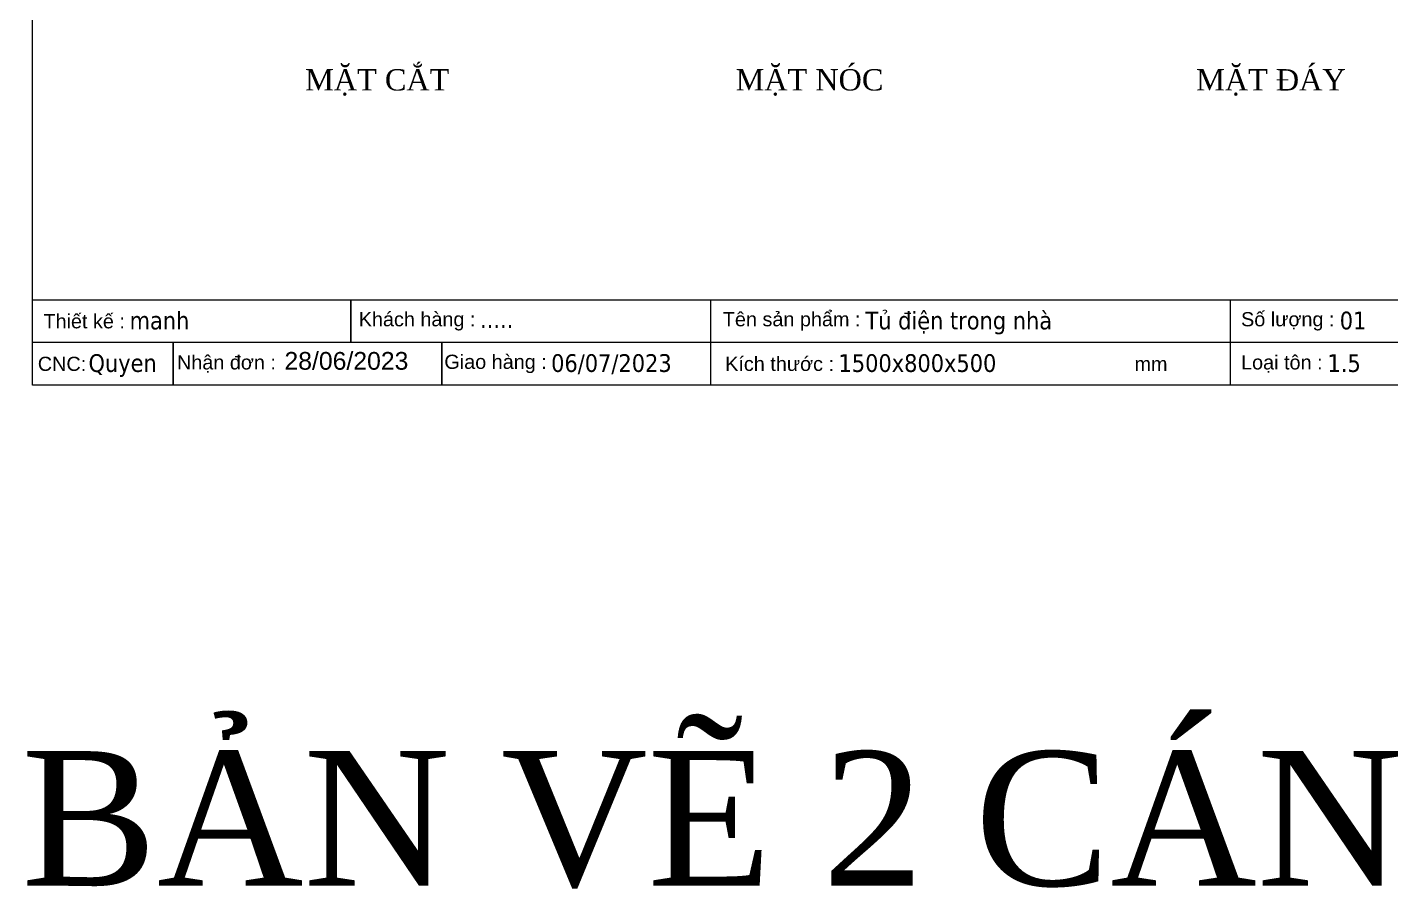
# Model space of a CAD drawing. Header units: inches. Extents: x 21 to 136330, y 8 to 58290.
# Drawn here: x 92366 to 96423, y 20043 to 22605 of the extents above; entities that cross this region are included whole.
import ezdxf
from ezdxf.enums import TextEntityAlignment as Align

# ---------------------------------------------------------------- set-up
doc = ezdxf.new("R2010")
doc.units = ezdxf.units.IN
doc.header["$MEASUREMENT"] = 0
doc.layers.add('0 KHUNG KT01', color=7, linetype='Continuous')
doc.layers.add('1-EMC-ACESS', color=4, linetype='Continuous')
doc.layers.add('0 TĂNG CỨNG', color=7, linetype='Continuous', lineweight=15)
doc.styles.add('ARIAL', font='arial.ttf')
doc.styles.add('Tahoma (Input Text)', font='tahoma.ttf')

# ---------------------------------------------------------------- blocks, each defined once
blk = doc.blocks.new('KHUNG KT1')
at = {"color": 7}
for p, q in [((7128, -4752), (0, -4752)), ((2294.1, -4752), (2294.1, -5040)), ((4052.8, -4752), (4052.8, -5040)), ((4848, -4896), (0, -4896))]:
    blk.add_line(p, q, dxfattribs=at)
blk.add_lwpolyline([(0, 0), (7128, 0), (7128, -5040), (0, -5040)], close=True, dxfattribs=at)
at = {"layer": '0 KHUNG KT01'}
for p, q in [((1077.9, -4752), (1077.9, -4896)), ((476.3, -4896), (476.3, -5040)), ((1385.1, -4896), (1385.1, -5040))]:
    blk.add_line(p, q, dxfattribs=at)
at = {"color": 2, "char_height": 48, "width": 2202.321, "attachment_point": 4, "style": 'ARIAL'}
for s, insert in [('  Thiết kế :', (0, -4824)), ('  Khách hàng :', (1066.9, -4824)), ('  Tên sản phẩm :', (2299.1, -4824)), ('  Số lượng :', (4052.8, -4824)), ('  Nhận đơn :', (451.9, -4968)), ('  Giao hàng :', (1356.7, -4968)), ('  Loại tôn :', (4052.8, -4968)), ('CNC:', (18.2, -4968)), ('  Kích thước :', (2307, -4968)), ('mm', (3729.5, -4968))]:
    blk.add_mtext(s, dxfattribs=dict(at, insert=insert))
at = {"color": 1, "style": 'Tahoma (Input Text)', "flags": 8}
for tag, p in [('#01', (328.9, -4851.1)), ('#03', (1514.7, -4846.3)), ('#05', (2819, -4851.1)), ('#07', (4424, -4851.1)), ('#09', (5172.9, -4851.1)), ('#02', (189.8, -4995.1)), ('#04', (1755.3, -4995.1)), ('#06', (2727.8, -4995.1)), ('#08', (4382.7, -4995.1)), ('#10', (5172.9, -4995.1))]:
    blk.add_attdef(tag, p, '', height=60, dxfattribs=at)
blk.add_attdef('#11', text='', height=60, dxfattribs=at).set_placement((6996, -4961.6), align=Align.CENTER)
at = {"layer": '0 TĂNG CỨNG', "color": 1, "style": 'ARIAL'}
blk.add_attdef('#12', (852.8, -4987.6), '', height=60, dxfattribs=at)

msp = doc.modelspace()

# ---------------------------------------------------------------- block references
at = {"layer": '0 TĂNG CỨNG', "color": 1}
ref = msp.add_blockref('KHUNG KT1', (92381.6544, 25972.4008), dxfattribs=dict(at, xscale=0.8792977987369557, yscale=0.8792977987369557, zscale=0.8792977987369557))
ref.add_attrib('#12', '28/06/2023', (93131.5632, 21586.8102), dxfattribs={"color": 1, "height": 52.75787, "style": 'ARIAL'})
ref.add_attrib('#01', 'manh', (92670.8805, 21706.874), dxfattribs={"layer": '0', "color": 1, "height": 52.75787, "style": 'Tahoma (Input Text)'})
ref.add_attrib('#03', '.....', (93713.5429, 21711.039), dxfattribs={"layer": '0', "color": 1, "height": 52.75787, "style": 'Tahoma (Input Text)'})
ref.add_attrib('#04', '06/07/2023', (93925.0884, 21580.2551), dxfattribs={"layer": '0', "color": 1, "height": 52.75787, "style": 'Tahoma (Input Text)'})
ref.add_attrib('#05', 'Tủ điện trong nhà', (94860.4029, 21706.874), dxfattribs={"layer": '0', "color": 1, "height": 52.757868, "style": 'Tahoma (Input Text)'})
ref.add_attrib('#06', '1500x800x500', (94780.2401, 21580.2551), dxfattribs={"layer": '0', "color": 1, "height": 52.757868, "style": 'Tahoma (Input Text)'})
ref.add_attrib('#07', '01', (96271.6809, 21706.874), dxfattribs={"layer": '0', "color": 1, "height": 52.75787, "style": 'Tahoma (Input Text)'})
ref.add_attrib('#08', '1.5', (96235.3123, 21580.2551), dxfattribs={"layer": '0', "color": 1, "height": 52.75787, "style": 'Tahoma (Input Text)'})
ref.add_attrib('#02', 'Quyen', (92548.533, 21580.2551), dxfattribs={"layer": '0', "color": 1, "height": 52.75787, "style": 'Tahoma (Input Text)'})

# ---------------------------------------------------------------- texts
at = {"layer": '1-EMC-ACESS', "color": 1, "linetype": 'ByBlock', "lineweight": -2, "attachment_point": 2, "style": 'ARIAL'}
for s, insert, char_height, width in [('{\\fTimes New Roman|b0|i0|c0|p18;\\C7;MẶT CẮT}', (93407.7259, 22480.9243), 63.504, 972.626469), ('{\\fTimes New Roman|b0|i0|c0|p18;\\C7;MẶT NÓC}', (94693.8759, 22480.9243), 63.504, 972.626469), ('{\\fTimes New Roman|b0|i0|c0|p18;\\C7;MẶT ĐÁY}', (96067.0038, 22480.9243), 63.504, 972.626469), ('{\\fTimes New Roman|b0|i0|c0|p18;\\C2;BẢN VẼ 2 CÁNH TÔN 1.2}', (95773.0721, 20452.2807), 400.0752, 13787.318684)]:
    msp.add_mtext(s, dxfattribs=dict(at, insert=insert, char_height=char_height, width=width))

doc.saveas('drawing.dxf')
